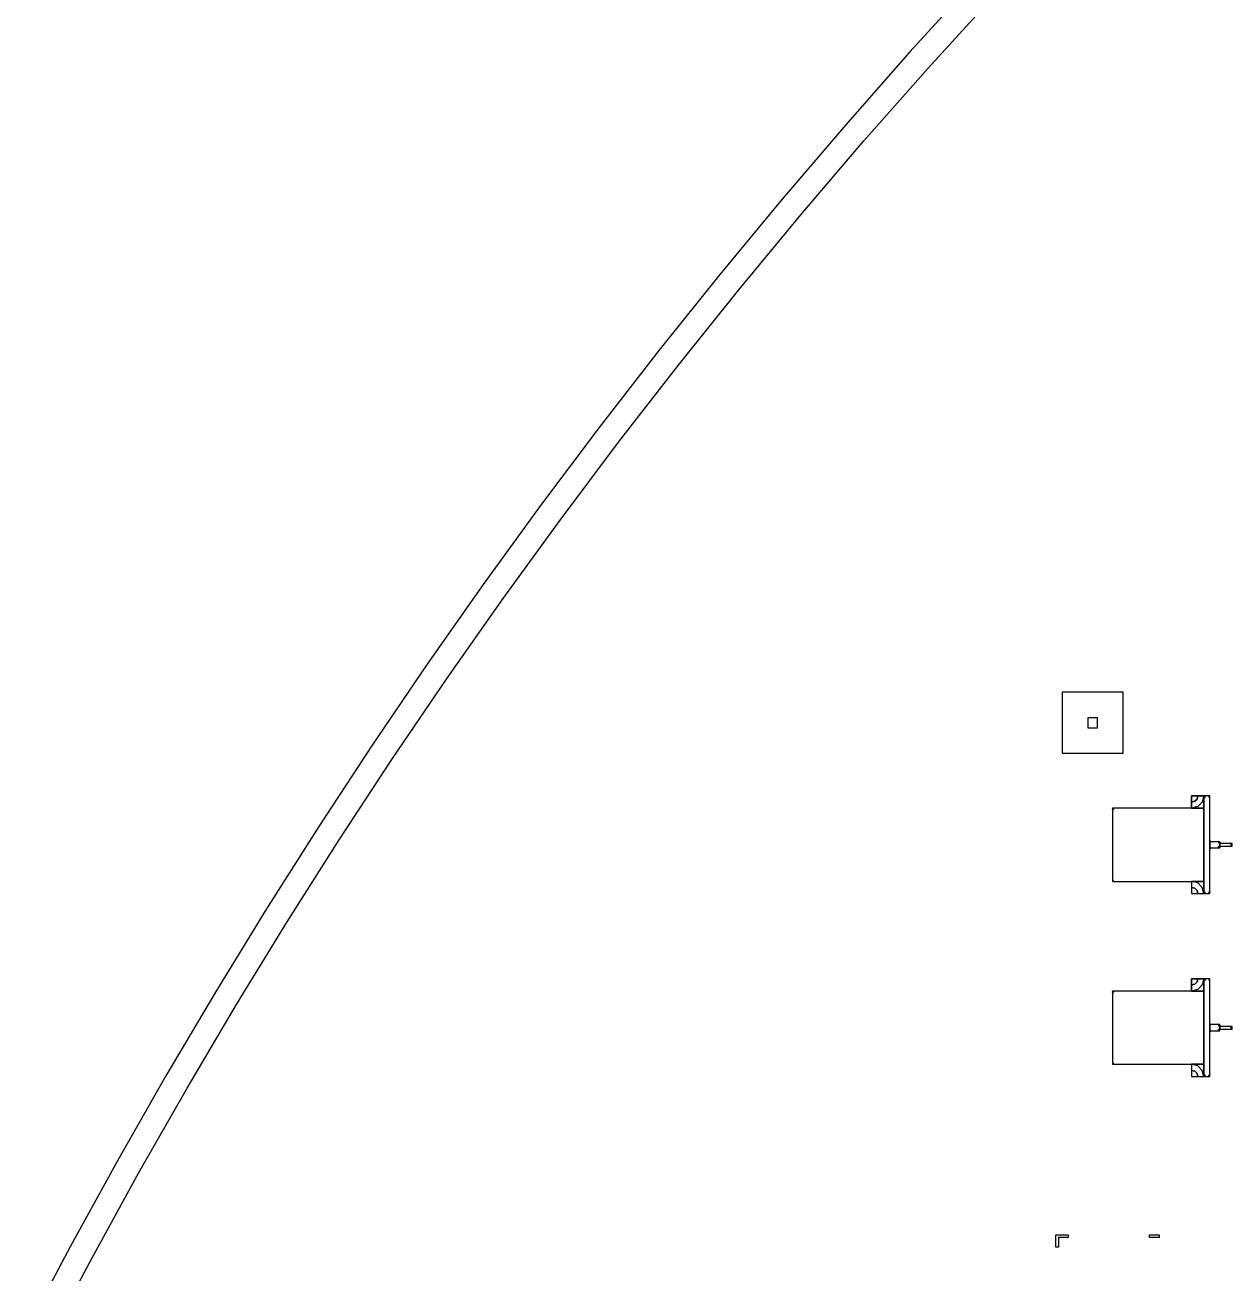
# Model space of a CAD drawing. Extents: x -50899 to 50899, y -48295 to 50898.
# Drawn here: x -45176 to -35282, y 23938 to 34172 of the extents above; entities that cross this region are included whole.
import ezdxf

# ---------------------------------------------------------------- set-up
doc = ezdxf.new("R2010")
doc.units = 0

# ---------------------------------------------------------------- blocks, each defined once
blk = doc.blocks.new('C1A')
for points in [[(-50, 52850), (-50, 52350), (450, 52350), (450, 52850), (-50, 52850)], [(160, 52640), (160, 52560), (240, 52560), (240, 52640), (160, 52640)], [(1112, 51900), (1112, 52000), (1012, 52000), (1012, 51900), (1112, 51900)], [(1112, 52000), (1099, 51950), (1062, 51913), (1012, 51900), (1012, 51950), (1038, 51957), (1056, 51975), (1062, 52000), (1112, 52000)], [(1062, 52000), (1056, 51975), (1038, 51957), (1012, 51950), (1012, 52000), (1012, 52000), (1012, 52000), (1012, 52000), (1062, 52000)], [(1162, 52000), (1112, 52000), (1112, 51200), (1162, 51200), (1162, 52000)], [(1112, 52000), (1112, 51990), (1122, 51990), (1122, 52000), (1112, 52000)], [(1112, 51990), (1114, 51995), (1118, 51999), (1122, 52000), (1122, 51995), (1120, 51994), (1118, 51992), (1118, 51990), (1112, 51990)], [(1118, 51990), (1118, 51992), (1120, 51994), (1122, 51995), (1122, 51990), (1122, 51990), (1122, 51990), (1122, 51990), (1118, 51990)], [(1152, 52000), (1152, 51990), (1162, 51990), (1162, 52000), (1152, 52000)], [(1162, 51990), (1161, 51995), (1158, 51999), (1152, 52000), (1152, 51995), (1155, 51994), (1157, 51992), (1158, 51990), (1162, 51990)], [(1158, 51990), (1157, 51992), (1155, 51994), (1152, 51995), (1152, 51990), (1152, 51990), (1152, 51990), (1152, 51990), (1158, 51990)], [(1112, 51900), (362, 51900), (362, 51300), (1112, 51300), (1112, 51900)], [(362, 51900), (362, 51890), (372, 51890), (372, 51900), (362, 51900)], [(362, 51890), (364, 51895), (368, 51899), (372, 51900), (372, 51895), (370, 51894), (368, 51892), (368, 51890), (362, 51890)], [(368, 51890), (368, 51892), (370, 51894), (372, 51895), (372, 51890), (372, 51890), (372, 51890), (372, 51890), (368, 51890)], [(1168, 51625), (1168, 51630), (1162, 51630), (1162, 51625), (1168, 51625)], [(1162, 51630), (1163, 51628), (1165, 51626), (1168, 51625), (1168, 51628), (1166, 51628), (1165, 51629), (1165, 51630), (1162, 51630)], [(1243, 51625), (1162, 51625), (1162, 51575), (1243, 51575), (1243, 51625)], [(1165, 51630), (1165, 51629), (1166, 51628), (1168, 51628), (1168, 51630), (1168, 51630), (1168, 51630), (1168, 51630), (1165, 51630)], [(1233, 51625), (1233, 51615), (1243, 51615), (1243, 51625), (1233, 51625)], [(1243, 51615), (1242, 51620), (1238, 51624), (1233, 51625), (1233, 51620), (1236, 51619), (1237, 51618), (1238, 51615), (1243, 51615)], [(1238, 51615), (1237, 51618), (1236, 51619), (1233, 51620), (1233, 51615), (1233, 51615), (1233, 51615), (1233, 51615), (1238, 51615)], [(1243, 51575), (1243, 51585), (1233, 51585), (1233, 51575), (1243, 51575)], [(1243, 51585), (1242, 51580), (1238, 51576), (1233, 51575), (1233, 51580), (1236, 51581), (1237, 51582), (1238, 51585), (1243, 51585)], [(1238, 51585), (1237, 51582), (1236, 51581), (1233, 51580), (1233, 51585), (1233, 51585), (1233, 51585), (1233, 51585), (1238, 51585)], [(1248, 51611), (1248, 51616), (1243, 51616), (1243, 51611), (1248, 51611)], [(1243, 51616), (1244, 51614), (1246, 51612), (1248, 51611), (1248, 51614), (1247, 51614), (1246, 51615), (1246, 51616), (1243, 51616)], [(1343, 51611), (1243, 51611), (1243, 51589), (1343, 51589), (1343, 51611)], [(1243, 51589), (1243, 51584), (1248, 51584), (1248, 51589), (1243, 51589)], [(1243, 51584), (1244, 51586), (1246, 51588), (1248, 51589), (1248, 51586), (1247, 51586), (1246, 51585), (1246, 51584), (1243, 51584)], [(1246, 51616), (1246, 51615), (1247, 51614), (1248, 51614), (1248, 51616), (1248, 51616), (1248, 51616), (1248, 51616), (1246, 51616)], [(1246, 51584), (1246, 51585), (1247, 51586), (1248, 51586), (1248, 51584), (1248, 51584), (1248, 51584), (1248, 51584), (1246, 51584)], [(1338, 51608), (1333, 51608), (1333, 51592), (1338, 51592), (1338, 51608)], [(1343, 51602), (1338, 51602), (1338, 51598), (1343, 51598), (1343, 51602)], [(1162, 51575), (1162, 51570), (1168, 51570), (1168, 51575), (1162, 51575)], [(1162, 51570), (1163, 51572), (1165, 51574), (1168, 51575), (1168, 51572), (1166, 51572), (1165, 51571), (1165, 51570), (1162, 51570)], [(1165, 51570), (1165, 51571), (1166, 51572), (1168, 51572), (1168, 51570), (1168, 51570), (1168, 51570), (1168, 51570), (1165, 51570)], [(372, 51300), (372, 51310), (362, 51310), (362, 51300), (372, 51300)], [(362, 51310), (364, 51305), (368, 51301), (372, 51300), (372, 51305), (370, 51306), (368, 51308), (368, 51310), (362, 51310)], [(368, 51310), (368, 51308), (370, 51306), (372, 51305), (372, 51310), (372, 51310), (372, 51310), (372, 51310), (368, 51310)], [(1012, 51300), (1012, 51200), (1112, 51200), (1112, 51300), (1012, 51300)], [(1112, 51200), (1099, 51250), (1062, 51287), (1012, 51300), (1012, 51250), (1038, 51243), (1056, 51225), (1062, 51200), (1112, 51200)], [(1062, 51200), (1056, 51225), (1038, 51243), (1012, 51250), (1012, 51200), (1012, 51200), (1012, 51200), (1012, 51200), (1062, 51200)], [(1122, 51200), (1122, 51210), (1112, 51210), (1112, 51200), (1122, 51200)], [(1112, 51210), (1114, 51205), (1118, 51201), (1122, 51200), (1122, 51205), (1120, 51206), (1118, 51208), (1118, 51210), (1112, 51210)], [(1118, 51210), (1118, 51208), (1120, 51206), (1122, 51205), (1122, 51210), (1122, 51210), (1122, 51210), (1122, 51210), (1118, 51210)], [(1162, 51200), (1162, 51210), (1152, 51210), (1152, 51200), (1162, 51200)], [(1162, 51210), (1161, 51205), (1158, 51201), (1152, 51200), (1152, 51205), (1155, 51206), (1157, 51208), (1158, 51210), (1162, 51210)], [(1158, 51210), (1157, 51208), (1155, 51206), (1152, 51205), (1152, 51210), (1152, 51210), (1152, 51210), (1152, 51210), (1158, 51210)], [(1112, 50400), (1112, 50500), (1012, 50500), (1012, 50400), (1112, 50400)], [(1112, 50500), (1099, 50450), (1062, 50413), (1012, 50400), (1012, 50450), (1038, 50457), (1056, 50475), (1062, 50500), (1112, 50500)], [(1062, 50500), (1056, 50475), (1038, 50457), (1012, 50450), (1012, 50500), (1012, 50500), (1012, 50500), (1012, 50500), (1062, 50500)], [(1162, 50500), (1112, 50500), (1112, 49700), (1162, 49700), (1162, 50500)], [(1112, 50500), (1112, 50490), (1122, 50490), (1122, 50500), (1112, 50500)], [(1112, 50490), (1114, 50495), (1118, 50499), (1122, 50500), (1122, 50495), (1120, 50494), (1118, 50492), (1118, 50490), (1112, 50490)], [(1118, 50490), (1118, 50492), (1120, 50494), (1122, 50495), (1122, 50490), (1122, 50490), (1122, 50490), (1122, 50490), (1118, 50490)], [(1152, 50500), (1152, 50490), (1162, 50490), (1162, 50500), (1152, 50500)], [(1162, 50490), (1161, 50495), (1158, 50499), (1152, 50500), (1152, 50495), (1155, 50494), (1157, 50492), (1158, 50490), (1162, 50490)], [(1158, 50490), (1157, 50492), (1155, 50494), (1152, 50495), (1152, 50490), (1152, 50490), (1152, 50490), (1152, 50490), (1158, 50490)], [(1112, 50400), (362, 50400), (362, 49800), (1112, 49800), (1112, 50400)], [(362, 50400), (362, 50390), (372, 50390), (372, 50400), (362, 50400)], [(362, 50390), (364, 50395), (368, 50399), (372, 50400), (372, 50395), (370, 50394), (368, 50392), (368, 50390), (362, 50390)], [(368, 50390), (368, 50392), (370, 50394), (372, 50395), (372, 50390), (372, 50390), (372, 50390), (372, 50390), (368, 50390)], [(1168, 50125), (1168, 50130), (1162, 50130), (1162, 50125), (1168, 50125)], [(1162, 50130), (1163, 50128), (1165, 50126), (1168, 50125), (1168, 50128), (1166, 50128), (1165, 50129), (1165, 50130), (1162, 50130)], [(1243, 50125), (1162, 50125), (1162, 50075), (1243, 50075), (1243, 50125)], [(1162, 50075), (1162, 50070), (1168, 50070), (1168, 50075), (1162, 50075)], [(1162, 50070), (1163, 50072), (1165, 50074), (1168, 50075), (1168, 50072), (1166, 50072), (1165, 50071), (1165, 50070), (1162, 50070)], [(1165, 50130), (1165, 50129), (1166, 50128), (1168, 50128), (1168, 50130), (1168, 50130), (1168, 50130), (1168, 50130), (1165, 50130)], [(1165, 50070), (1165, 50071), (1166, 50072), (1168, 50072), (1168, 50070), (1168, 50070), (1168, 50070), (1168, 50070), (1165, 50070)], [(1233, 50125), (1233, 50115), (1243, 50115), (1243, 50125), (1233, 50125)], [(1243, 50115), (1242, 50120), (1238, 50124), (1233, 50125), (1233, 50120), (1236, 50119), (1237, 50118), (1238, 50115), (1243, 50115)], [(1238, 50115), (1237, 50118), (1236, 50119), (1233, 50120), (1233, 50115), (1233, 50115), (1233, 50115), (1233, 50115), (1238, 50115)], [(1243, 50075), (1243, 50085), (1233, 50085), (1233, 50075), (1243, 50075)], [(1243, 50085), (1242, 50080), (1238, 50076), (1233, 50075), (1233, 50080), (1236, 50081), (1237, 50082), (1238, 50085), (1243, 50085)], [(1238, 50085), (1237, 50082), (1236, 50081), (1233, 50080), (1233, 50085), (1233, 50085), (1233, 50085), (1233, 50085), (1238, 50085)], [(1248, 50111), (1248, 50116), (1243, 50116), (1243, 50111), (1248, 50111)], [(1243, 50116), (1244, 50114), (1246, 50112), (1248, 50111), (1248, 50114), (1247, 50114), (1246, 50115), (1246, 50116), (1243, 50116)], [(1343, 50111), (1243, 50111), (1243, 50089), (1343, 50089), (1343, 50111)], [(1243, 50089), (1243, 50084), (1248, 50084), (1248, 50089), (1243, 50089)], [(1243, 50084), (1244, 50086), (1246, 50088), (1248, 50089), (1248, 50086), (1247, 50086), (1246, 50085), (1246, 50084), (1243, 50084)], [(1246, 50116), (1246, 50115), (1247, 50114), (1248, 50114), (1248, 50116), (1248, 50116), (1248, 50116), (1248, 50116), (1246, 50116)], [(1246, 50084), (1246, 50085), (1247, 50086), (1248, 50086), (1248, 50084), (1248, 50084), (1248, 50084), (1248, 50084), (1246, 50084)], [(1338, 50108), (1333, 50108), (1333, 50092), (1338, 50092), (1338, 50108)], [(1343, 50102), (1338, 50102), (1338, 50098), (1343, 50098), (1343, 50102)], [(372, 49800), (372, 49810), (362, 49810), (362, 49800), (372, 49800)], [(362, 49810), (364, 49805), (368, 49801), (372, 49800), (372, 49805), (370, 49806), (368, 49808), (368, 49810), (362, 49810)], [(368, 49810), (368, 49808), (370, 49806), (372, 49805), (372, 49810), (372, 49810), (372, 49810), (372, 49810), (368, 49810)], [(1012, 49800), (1012, 49700), (1112, 49700), (1112, 49800), (1012, 49800)], [(1112, 49700), (1099, 49750), (1062, 49787), (1012, 49800), (1012, 49750), (1038, 49743), (1056, 49725), (1062, 49700), (1112, 49700)], [(1062, 49700), (1056, 49725), (1038, 49743), (1012, 49750), (1012, 49700), (1012, 49700), (1012, 49700), (1012, 49700), (1062, 49700)], [(1122, 49700), (1122, 49710), (1112, 49710), (1112, 49700), (1122, 49700)], [(1112, 49710), (1114, 49705), (1118, 49701), (1122, 49700), (1122, 49705), (1120, 49706), (1118, 49708), (1118, 49710), (1112, 49710)], [(1118, 49710), (1118, 49708), (1120, 49706), (1122, 49705), (1122, 49710), (1122, 49710), (1122, 49710), (1122, 49710), (1118, 49710)], [(1162, 49700), (1162, 49710), (1152, 49710), (1152, 49700), (1162, 49700)], [(1162, 49710), (1161, 49705), (1158, 49701), (1152, 49700), (1152, 49705), (1155, 49706), (1157, 49708), (1158, 49710), (1162, 49710)], [(1158, 49710), (1157, 49708), (1155, 49706), (1152, 49705), (1152, 49710), (1152, 49710), (1152, 49710), (1152, 49710), (1158, 49710)], [(-100, 48400), (0, 48400), (0, 48380), (-80, 48380), (-80, 48300), (-100, 48300), (-100, 48400)], [(667, 48400), (747, 48400), (747, 48380), (667, 48380), (667, 48400)]]:
    blk.add_lwpolyline(points)

msp = doc.modelspace()

# ---------------------------------------------------------------- linework, layer by layer
for points in [[(-37384, 34543), (-37922, 33952), (-38451, 33352), (-38970, 32744), (-39480, 32127), (-39980, 31503), (-40470, 30871), (-40950, 30231), (-41420, 29584), (-41879, 28930), (-42329, 28268), (-42768, 27600), (-43196, 26924), (-43614, 26242), (-44020, 25554), (-44417, 24859), (-44802, 24158), (-45176, 23451)], [(-44998, 23359), (-44626, 24063), (-44242, 24762), (-43847, 25454), (-43442, 26139), (-43026, 26819), (-42599, 27491), (-42162, 28157), (-41715, 28816), (-41257, 29468), (-40789, 30113), (-40311, 30750), (-39823, 31379), (-39325, 32001), (-38817, 32615), (-38300, 33221), (-37773, 33818), (-37237, 34408)]]:
    msp.add_lwpolyline(points)

# ---------------------------------------------------------------- block references
msp.add_blockref('C1A', (-36625, -24150))

doc.saveas('drawing.dxf')
